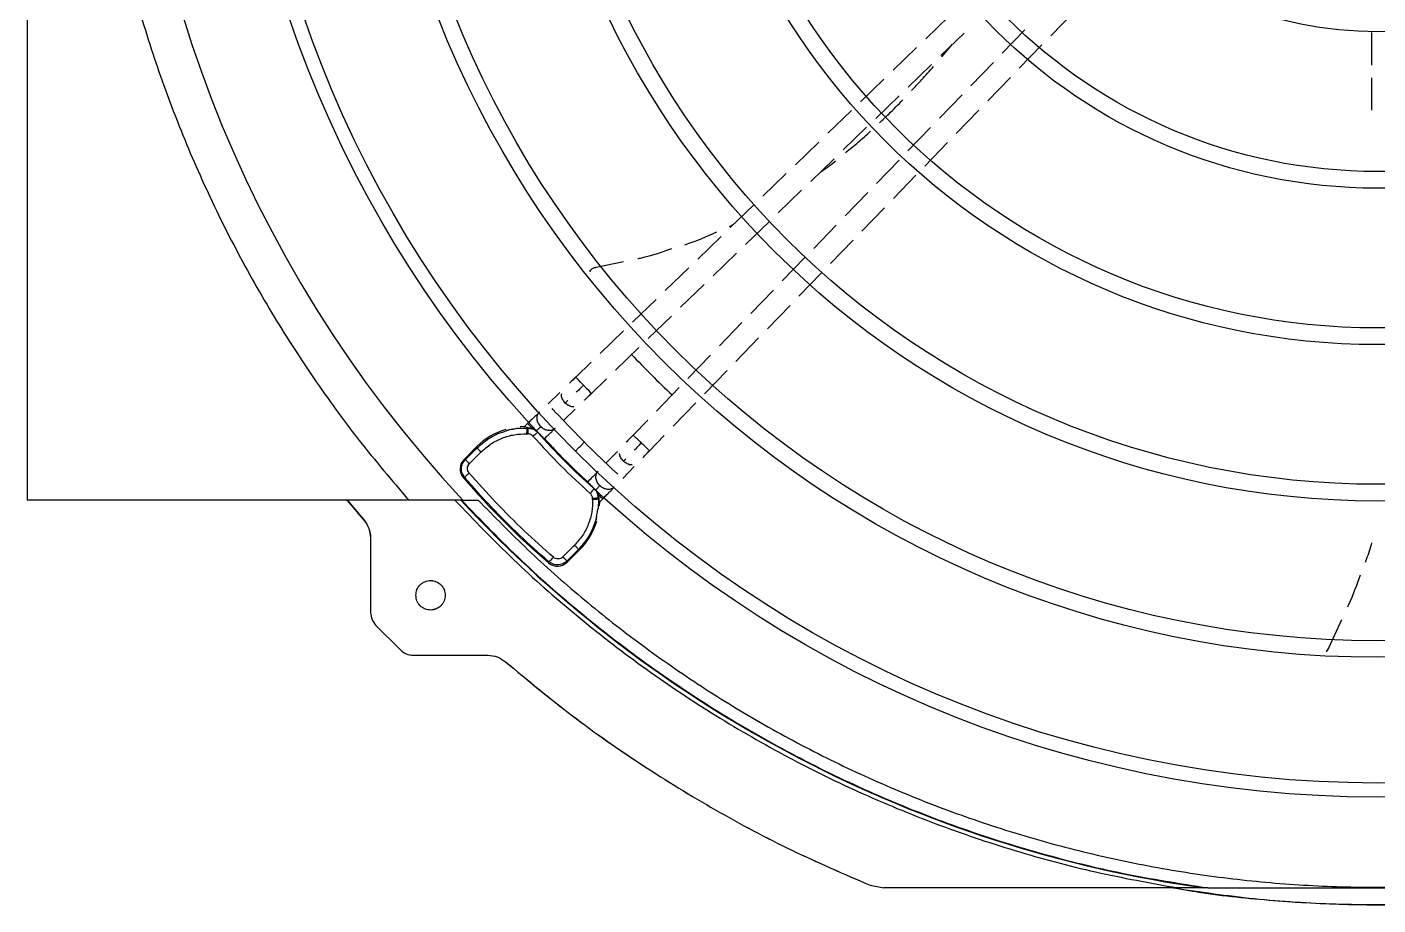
# Model space of a CAD drawing. Extents: x -24 to 296, y -58 to 147.
# Drawn here: x 135.2 to 146.96, y 26.15 to 33.79 of the extents above; entities that cross this region are included whole.
import ezdxf

# ---------------------------------------------------------------- set-up
doc = ezdxf.new("R2010")
doc.units = 0
doc.header["$MEASUREMENT"] = 0
doc.layers.get('0').update_dxf_attribs({"linetype": 'CONTINUOUS'})

msp = doc.modelspace()

# ---------------------------------------------------------------- linework, layer by layer
at = {"color": 7, "linetype": 'Continuous', "lineweight": 25}
for p, q in [((135.19898, 44.49608), (135.19898, 29.67323)), ((135.20067, 44.49608), (135.20067, 29.67323)), ((143.22497, 33.88592), (143.02095, 33.68865)), ((144.10946, 33.71467), (144.30662, 33.91858)), ((143.88516, 33.76588), (143.68783, 33.5618)), ((143.1521, 33.54165), (143.35564, 33.73845)), ((143.16224, 33.53105), (143.25443, 33.64058)), ((143.83548, 33.43131), (144.033, 33.6356)), ((146.90255, 33.74371), (146.90255, 33.46005)), ((142.94083, 33.61118), (142.73747, 33.41455)), ((142.86883, 33.26775), (143.0726, 33.46478)), ((143.61191, 33.48328), (143.41472, 33.27934)), ((142.65771, 33.33743), (142.45337, 33.13986)), ((143.56155, 33.14801), (143.75888, 33.35209)), ((146.90255, 33.34961), (146.90255, 33.06577)), ((142.58621, 32.99448), (142.79008, 33.1916)), ((143.33808, 33.20008), (143.1411, 32.99636)), ((142.3742, 33.0633), (142.17052, 32.86637)), ((143.2874, 32.86448), (143.48405, 33.06786)), ((142.30319, 32.72082), (142.507, 32.91789)), ((143.06348, 32.91608), (142.8667, 32.71257)), ((142.09096, 32.78944), (141.88654, 32.59179)), ((143.01306, 32.58075), (143.21048, 32.78493)), ((142.0199, 32.44691), (142.22333, 32.6436)), ((142.78985, 32.63309), (142.59313, 32.42963)), ((141.80761, 32.51547), (141.60407, 32.31866)), ((142.73946, 32.29778), (142.93649, 32.50155)), ((141.73689, 32.17326), (141.94089, 32.37051)), ((142.517, 32.3509), (142.31966, 32.1468)), ((141.52482, 32.24203), (141.32054, 32.04451)), ((142.46494, 32.01386), (142.66181, 32.21747)), ((141.31201, 32.05383), (141.35104, 32.074)), ((141.45344, 31.89919), (141.65719, 32.0962)), ((142.24248, 32.06698), (142.04609, 31.86387)), ((141.24093, 31.96754), (141.03756, 31.7709)), ((142.1916, 31.73117), (142.38876, 31.93508)), ((140.1522, 31.7001), (140.39185, 31.74978)), ((141.17073, 31.62584), (141.37448, 31.82284)), ((141.9697, 31.78487), (141.77256, 31.58098)), ((140.15167, 31.7001), (140.1522, 31.7001)), ((140.95822, 31.69418), (140.75431, 31.49702)), ((141.91677, 31.44693), (142.11466, 31.65159)), ((140.88703, 31.35153), (141.09153, 31.54926)), ((140.67485, 31.42019), (140.47036, 31.22247)), ((141.69573, 31.50152), (141.49875, 31.29779)), ((141.64381, 31.16462), (141.84048, 31.36803)), ((140.60476, 31.0786), (140.8081, 31.27521)), ((141.42205, 31.21847), (141.22529, 31.01497)), ((140.39192, 31.14662), (140.1871, 30.94858)), ((141.36913, 30.88054), (141.56716, 31.08535)), ((140.32182, 30.80502), (140.52505, 31.00152)), ((141.14856, 30.93562), (140.95108, 30.73138)), ((140.10867, 30.87275), (139.97506, 30.74356)), ((140.1119, 30.60204), (140.24168, 30.72753)), ((141.09596, 30.59802), (141.29251, 30.8013)), ((139.8356, 30.60902), (139.73425, 30.51143)), ((140.87492, 30.65261), (140.67701, 30.44793)), ((139.8671, 30.36608), (139.96953, 30.46471)), ((140.82234, 30.31504), (141.01922, 30.51865)), ((139.55554, 30.33909), (139.52376, 30.30837)), ((140.6013, 30.36962), (140.47497, 30.23897)), ((139.47175, 30.29695), (139.55203, 30.29984)), ((139.55044, 30.24965), (139.55988, 30.24934)), ((139.55203, 30.29984), (139.55208, 30.30568)), ((139.56132, 30.29954), (139.55203, 30.29984)), ((139.55208, 30.30568), (139.56133, 30.30499)), ((139.56133, 30.30499), (139.56132, 30.29954)), ((139.56132, 30.29954), (139.60645, 30.28896)), ((139.56133, 30.30499), (139.59569, 30.29768)), ((139.64556, 30.26418), (139.63264, 30.27652)), ((139.64554, 30.26011), (139.64556, 30.26418)), ((140.61644, 30.10209), (140.74476, 30.2348)), ((139.00381, 30.02744), (139.1154, 30.13903)), ((139.1157, 30.12719), (139.01544, 30.02701)), ((139.1154, 30.13903), (139.11569, 30.12719)), ((139.01544, 30.02701), (139.00381, 30.02744)), ((139.04998, 29.99015), (139.13168, 30.07176)), ((139.13168, 30.07176), (139.15176, 30.09185)), ((140.33747, 30.0971), (140.23824, 29.99492)), ((138.99769, 29.86711), (139.00968, 29.86658)), ((140.3836, 29.86204), (140.48269, 29.96408)), ((140.1361, 29.77363), (140.13222, 29.77344)), ((140.14845, 29.76071), (140.1361, 29.77363)), ((135.20067, 29.67323), (135.19898, 29.67323)), ((138.52027, 29.67323), (135.20067, 29.67323)), ((137.98926, 29.6661), (138.13184, 29.49715)), ((137.99004, 29.6661), (137.98926, 29.6661)), ((137.99004, 29.6661), (138.13262, 29.49715)), ((138.99096, 29.67323), (138.52027, 29.67323)), ((138.99096, 29.67323), (139.12561, 29.67323)), ((140.12186, 29.67821), (140.12157, 29.68765)), ((140.16107, 29.73433), (140.17164, 29.68921)), ((140.17194, 29.67994), (140.16906, 29.59964)), ((140.16959, 29.72378), (140.17686, 29.68947)), ((140.17686, 29.68947), (140.17164, 29.68921)), ((140.17164, 29.68921), (140.17194, 29.67994)), ((140.17753, 29.68023), (140.17194, 29.67994)), ((140.17753, 29.68023), (140.17686, 29.68947)), ((140.18012, 29.65209), (140.21076, 29.68378)), ((138.13184, 29.49715), (138.13262, 29.49715)), ((138.18899, 29.34311), (138.18899, 28.6935)), ((138.18899, 29.34311), (138.18977, 29.34311)), ((138.18977, 29.34311), (138.18977, 28.6935)), ((139.96408, 29.27953), (139.94399, 29.25944)), ((139.94399, 29.25944), (139.86238, 29.17775)), ((140.01061, 29.24381), (139.89902, 29.13222)), ((139.99929, 29.24359), (139.89912, 29.14334)), ((140.01061, 29.24381), (139.99929, 29.24359)), ((139.73869, 29.1261), (139.73869, 29.13757)), ((139.89902, 29.13222), (139.89912, 29.14334)), ((138.18977, 28.6935), (138.18899, 28.6935)), ((138.23588, 28.58216), (138.2351, 28.58216)), ((138.2351, 28.58216), (138.44845, 28.36882)), ((138.23588, 28.58216), (138.44923, 28.36882)), ((146.64103, 28.63055), (146.53062, 28.39107)), ((138.44923, 28.36882), (138.44845, 28.36882)), ((146.53062, 28.39107), (146.50779, 28.35336)), ((138.56056, 28.3227), (139.21018, 28.3227)), ((139.36421, 28.26556), (139.36343, 28.26556)), ((142.5374, 26.3208), (142.53662, 26.3208)), ((142.53662, 26.3208), (142.65611, 26.29725)), ((142.5374, 26.3208), (142.65689, 26.29725)), ((145.21361, 26.29725), (142.65689, 26.29725)), ((145.44913, 26.29725), (145.21361, 26.29725))]:
    msp.add_line(p, q, dxfattribs=at)
at = {"color": 8, "linetype": 'Continuous', "lineweight": 25}
for p, q in [((139.00968, 29.86658), (138.99181, 29.89813)), ((139.76917, 29.12013), (139.73869, 29.13757))]:
    msp.add_line(p, q, dxfattribs=at)
at = {"color": 8, "linetype": 'Continuous', "lineweight": 25, "flags": 128}
for points in [[(140.0437, 30.6728), (140.0175, 30.69988), (139.99526, 30.72283), (139.98035, 30.73817), (139.97506, 30.74356), (139.97506, 30.74356)], [(140.1119, 30.60204), (140.1119, 30.60204), (140.10677, 30.60743), (140.09201, 30.62277), (140.06986, 30.64572), (140.0437, 30.6728)]]:
    msp.add_lwpolyline(points, dxfattribs=at)
for centre, radius in [((146.9509, 37.08527), 9.99706), ((146.9509, 37.08465), 9.87436), ((146.9509, 37.08527), 8.78089), ((146.9509, 37.08465), 8.63615), ((146.9509, 37.08465), 7.41998), ((146.95709, 37.08475), 7.27453), ((146.9509, 37.08465), 6.05846), ((146.9509, 37.08465), 5.9131), ((146.9509, 37.08465), 4.69694), ((146.9509, 37.08465), 4.55158), ((146.95709, 37.08465), 3.33542)]:
    msp.add_circle(centre, radius)
at = {"color": 7, "linetype": 'Continuous', "lineweight": 25}
for centre, radius, start, end in [((146.95627, 37.08465), 10.88004, 137.062968, 222.937036), ((146.94952, 37.08335), 8.93517, 223.436613, 226.62464), ((146.95619, 37.08369), 9.76635, 223.11767, 225.000016), ((144.21387, 34.34227), 6.1186, 222.506594, 227.494873), ((146.9558, 37.08322), 9.76574, 224.999711, 226.882175), ((144.21403, 34.34244), 6.87305, 220.627733, 229.372173), ((146.95604, 37.08461), 10.8921, 222.877714, 262.047685)]:
    msp.add_arc(centre, radius, start, end, dxfattribs=at)
at = {"color": 8, "linetype": 'Continuous', "lineweight": 25}
for centre, radius, start, end in [((133.01721, 22.43123), 10.79717, 45.790223, 46.313352), ((135.69427, 25.07619), 6.45202, 45.572072, 46.081779)]:
    msp.add_arc(centre, radius, start, end, dxfattribs=at)
at = {"color": 7, "linetype": 'Continuous', "lineweight": 25}
for centre, major_axis, ratio, start_param, end_param in [((139.53271, 29.72066), (0.01095, 0.5912), 0.99873353, 0.30576453, 0.80328617), ((139.53271, 29.72066), (0.01095, 0.5912), 0.99873353, 0.02743731, 0.08783241), ((139.08747, 29.94396), (0.11816, -0.00449), 0.99887068, 2.39471439, 3.88810276), ((139.59225, 29.66112), (0.5912, 0.01098), 0.99873841, 6.20038528, 6.255253), ((139.59225, 29.66112), (0.5912, 0.01098), 0.99873841, 5.4798419, 5.9722231), ((139.81555, 29.21588), (-0.00447, 0.11816), 0.99886587, 2.39523002, 3.88862108)]:
    msp.add_ellipse(centre, major_axis=major_axis, ratio=ratio, start_param=start_param, end_param=end_param, dxfattribs=at)
for points, knots in [([(139.12561, 29.67323), (139.26814, 29.5275), (139.55529, 29.23391), (140.02014, 28.82273), (140.51272, 28.4322), (141.03399, 28.06741), (141.58201, 27.73023), (142.15474, 27.42362), (142.74954, 27.1501), (143.36303, 26.91205), (143.9922, 26.71121), (144.63372, 26.549), (145.28398, 26.42645), (145.93927, 26.34414), (146.59598, 26.30218), (147.25067, 26.30026), (147.89923, 26.33765), (148.53823, 26.41313), (149.16451, 26.52507), (149.77584, 26.67179), (150.36975, 26.85127), (150.94704, 27.06239), (151.51144, 27.30589), (152.06615, 27.58379), (152.611, 27.89745), (153.14281, 28.24666), (153.65879, 28.63109), (154.15553, 29.04975), (154.62969, 29.50117), (155.0778, 29.98307), (155.49715, 30.4933), (155.88518, 31.0293), (156.2396, 31.58809), (156.55849, 32.16644), (156.84043, 32.76104), (157.08441, 33.36857), (157.2896, 33.98495), (157.45587, 34.60654), (157.58356, 35.2298), (157.67341, 35.85204), (157.72638, 36.47021), (157.74381, 37.08465), (157.72638, 37.69909), (157.67341, 38.31725), (157.58356, 38.93949), (157.45588, 39.56275), (157.2896, 40.18435), (157.08441, 40.80073), (156.84043, 41.40825), (156.5585, 42.00285), (156.2396, 42.58121), (155.88518, 43.14), (155.49715, 43.67599), (155.07781, 44.18622), (154.6297, 44.66812), (154.15554, 45.11955), (153.6588, 45.53821), (153.14282, 45.92265), (152.61101, 46.27184), (152.06617, 46.58551), (151.51145, 46.86342), (150.94705, 47.10692), (150.36976, 47.31803), (149.77585, 47.49751), (149.16453, 47.64423), (148.53824, 47.75618), (147.89923, 47.83165), (147.25068, 47.86905), (146.596, 47.86713), (145.93929, 47.82517), (145.28399, 47.74286), (144.63373, 47.62031), (143.99221, 47.4581), (143.36305, 47.25726), (142.74956, 47.01922), (142.15475, 46.74569), (141.58202, 46.43908), (141.034, 46.1019), (140.51273, 45.73712), (140.02015, 45.34658), (139.55529, 44.93541), (139.26814, 44.64181), (139.12561, 44.49608)], [0, 0, 0, 0, 0.01189592, 0.02396584, 0.03619649, 0.04857359, 0.06108194, 0.07373471, 0.0864717, 0.09927432, 0.11212355, 0.12500004, 0.13787625, 0.15072533, 0.16352795, 0.17626509, 0.18891813, 0.20142621, 0.21380317, 0.22603385, 0.23810393, 0.25000004, 0.2618959, 0.27396585, 0.28619652, 0.29857361, 0.31108196, 0.32373474, 0.33647171, 0.34927432, 0.36212355, 0.37500004, 0.38787624, 0.40072531, 0.41352793, 0.42626506, 0.4389181, 0.45142619, 0.46380314, 0.47603381, 0.48810388, 0.50000001, 0.51189586, 0.52396581, 0.53619649, 0.54857357, 0.56108191, 0.57373469, 0.58647168, 0.59927428, 0.6121235, 0.62499999, 0.63787621, 0.65072529, 0.66352791, 0.67626502, 0.68891805, 0.70142614, 0.71380312, 0.72603376, 0.73810387, 0.74999998, 0.76189582, 0.77396578, 0.78619645, 0.79857355, 0.81108188, 0.82373468, 0.83647168, 0.84927427, 0.86212351, 0.87499998, 0.88787621, 0.90072531, 0.91352792, 0.92626504, 0.93891808, 0.95142617, 0.96380314, 0.97603381, 0.98810396, 1, 1, 1, 1]), ([(138.52027, 44.49608), (138.37476, 44.32461), (138.08373, 43.98167), (137.68736, 43.4352), (137.32224, 42.86773), (136.99247, 42.27888), (136.69849, 41.67141), (136.44156, 41.04735), (136.22257, 40.40899), (136.0423, 39.75864), (135.90142, 39.09863), (135.80042, 38.43136), (135.73967, 37.75922), (135.7194, 37.08465), (135.73967, 36.41008), (135.80042, 35.73795), (135.90142, 35.07067), (136.0423, 34.41067), (136.22257, 33.76031), (136.44156, 33.12196), (136.69849, 32.4979), (136.99247, 31.89043), (137.32224, 31.30158), (137.68736, 30.73411), (138.08373, 30.18764), (138.37476, 29.8447), (138.52027, 29.67323)], [0, 0, 0, 0, 0.04166667, 0.08333333, 0.125, 0.16666666, 0.20833334, 0.25000002, 0.29166668, 0.33333335, 0.375, 0.41666669, 0.45833337, 0.49999998, 0.54166666, 0.58333334, 0.62500004, 0.66666665, 0.70833332, 0.75000002, 0.7916667, 0.83333334, 0.87500001, 0.91666668, 0.95833336, 1, 1, 1, 1]), ([(142.89853, 33.23694), (142.92777, 33.26775), (142.99278, 33.33624), (143.05488, 33.40738), (143.08904, 33.44651)], [0, 0, 0, 0, 0.44988429, 1, 1, 1, 1]), ([(142.61999, 32.95796), (142.64668, 32.98295), (142.71573, 33.04762), (142.78181, 33.11534), (142.82235, 33.15688)], [0, 0, 0, 0, 0.38645719, 1, 1, 1, 1]), ([(142.32435, 32.69839), (142.36121, 32.7282), (142.4347, 32.78764), (142.50461, 32.85127), (142.53946, 32.88299)], [0, 0, 0, 0, 0.50149322, 1, 1, 1, 1]), ([(142.09552, 32.52003), (142.14101, 32.55245), (142.18948, 32.58699), (142.23532, 32.62493), (142.23815, 32.62727)], [0, 0, 0, 0, 0.93838513, 1, 1, 1, 1]), ([(140.92575, 31.89685), (140.92979, 31.89806), (141.0253, 31.92683), (141.1165, 31.96869), (141.20385, 32.00879)], [0, 0, 0, 0, 0.04234426, 1, 1, 1, 1]), ([(140.51414, 31.77513), (140.52498, 31.77732), (140.62559, 31.79767), (140.72316, 31.83156), (140.81022, 31.86181)], [0, 0, 0, 0, 0.10772802, 1, 1, 1, 1]), ([(140.09901, 31.66323), (140.10131, 31.66796), (140.10718, 31.68007), (140.12623, 31.69396), (140.14287, 31.69798), (140.15167, 31.7001)], [0, 0, 0, 0, 0.23203407, 0.59403736, 1, 1, 1, 1]), ([(140.09932, 31.66285), (140.10168, 31.66773), (140.10762, 31.67998), (140.12678, 31.69397), (140.14341, 31.69798), (140.1522, 31.7001)], [0, 0, 0, 0, 0.23772016, 0.59707421, 1, 1, 1, 1]), ([(139.97506, 30.74356), (139.96503, 30.73386), (139.94575, 30.71522), (139.92804, 30.69812), (139.91954, 30.68992)], [0, 0, 0, 0, 0.52082038, 1, 1, 1, 1]), ([(140.0437, 30.6728), (140.03156, 30.66106), (140.00988, 30.64011), (139.9891, 30.62004), (139.97996, 30.6112)], [0, 0, 0, 0, 0.56005027, 1, 1, 1, 1]), ([(140.05039, 30.54262), (140.05159, 30.54378), (140.06105, 30.55291), (140.08209, 30.57323), (140.10196, 30.59244), (140.1119, 30.60204)], [0, 0, 0, 0, 0.06782543, 0.53375694, 1, 1, 1, 1]), ([(139.79878, 30.43658), (139.79292, 30.44327), (139.78269, 30.45495), (139.77431, 30.46498), (139.77073, 30.46926)], [0, 0, 0, 0, 0.57248786, 1, 1, 1, 1]), ([(139.65877, 30.43875), (139.65229, 30.43251), (139.63935, 30.42004), (139.61383, 30.39541), (139.58552, 30.36808), (139.56551, 30.34873), (139.55549, 30.33905)], [0, 0, 0, 0, 0.25012582, 0.50004049, 0.74993816, 1, 1, 1, 1]), ([(139.82723, 30.4084), (139.82348, 30.41207), (139.81478, 30.42056), (139.80458, 30.43078), (139.79878, 30.43658)], [0, 0, 0, 0, 0.43217551, 1, 1, 1, 1]), ([(139.11569, 30.12719), (139.1577, 30.16358), (139.23978, 30.2347), (139.34325, 30.26747), (139.39377, 30.28347)], [0, 0, 0, 0, 0.51171491, 1, 1, 1, 1]), ([(139.15176, 30.09185), (139.17927, 30.11633), (139.23429, 30.16529), (139.33353, 30.21514), (139.44, 30.24671), (139.51363, 30.24867), (139.55044, 30.24965)], [0, 0, 0, 0, 0.25000105, 0.50000121, 0.74999986, 1, 1, 1, 1]), ([(139.36862, 30.27899), (139.36942, 30.27893), (139.37103, 30.27881), (139.3802, 30.28062), (139.38922, 30.28252), (139.39377, 30.28347)], [0, 0, 0, 0, 0.33193425, 0.66326494, 1, 1, 1, 1]), ([(139.47175, 30.29695), (139.46549, 30.29587), (139.45286, 30.29368), (139.43805, 30.29073), (139.42976, 30.28935), (139.42622, 30.28876), (139.41961, 30.2877), (139.40772, 30.28596), (139.39919, 30.28443), (139.39377, 30.28347)], [0, 0, 0, 0, 0.25660518, 0.51806655, 0.5332425, 0.55988111, 0.64746674, 0.77621648, 1, 1, 1, 1]), ([(139.47175, 30.29695), (139.47689, 30.29764), (139.48638, 30.29892), (139.49576, 30.30032), (139.49661, 30.30094), (139.49705, 30.30126)], [0, 0, 0, 0, 0.36680927, 0.676056, 1, 1, 1, 1]), ([(139.55208, 30.30568), (139.54401, 30.30629), (139.53252, 30.30715), (139.52573, 30.3081), (139.52384, 30.30865), (139.52461, 30.30897), (139.52477, 30.30904)], [0, 0, 0, 0, 0.51293538, 0.72977065, 0.94135023, 1, 1, 1, 1]), ([(139.55044, 30.24965), (139.55066, 30.25623), (139.55109, 30.26939), (139.5516, 30.28541), (139.55195, 30.2968), (139.552, 30.29883), (139.55203, 30.29984)], [0, 0, 0, 0, 0.25000075, 0.49999682, 0.75000266, 1, 1, 1, 1]), ([(139.55988, 30.24934), (139.56008, 30.25592), (139.56049, 30.26908), (139.56096, 30.2851), (139.56128, 30.2965), (139.56131, 30.29853), (139.56132, 30.29954)], [0, 0, 0, 0, 0.24999942, 0.499994, 0.74999548, 1, 1, 1, 1]), ([(139.60266, 30.22927), (139.59981, 30.23212), (139.59409, 30.23786), (139.58345, 30.24395), (139.57197, 30.24824), (139.56389, 30.24898), (139.55988, 30.24934)], [0, 0, 0, 0, 0.24877774, 0.50057364, 0.7521473, 1, 1, 1, 1]), ([(139.63264, 30.27652), (139.62712, 30.28069), (139.61534, 30.28958), (139.6025, 30.29487), (139.59569, 30.29768)], [0, 0, 0, 0, 0.46911619, 1, 1, 1, 1]), ([(139.64554, 30.26011), (139.64443, 30.25999), (139.64214, 30.25974), (139.63201, 30.25306), (139.61827, 30.24257), (139.60775, 30.23361), (139.60266, 30.22927)], [0, 0, 0, 0, 0.24184858, 0.49997479, 0.75811382, 1, 1, 1, 1]), ([(139.60266, 30.22927), (139.68206, 30.14237), (139.84086, 29.96857), (140.01462, 29.80981), (140.1015, 29.73043)], [0, 0, 0, 0, 0.50000087, 1, 1, 1, 1]), ([(139.66997, 30.31255), (139.66419, 30.30697), (139.65382, 30.29699), (139.63913, 30.28279), (139.63264, 30.27652)], [0, 0, 0, 0, 0.55831737, 1, 1, 1, 1]), ([(140.13222, 29.77344), (140.0475, 29.85092), (139.87806, 30.00589), (139.72305, 30.17537), (139.64554, 30.26011)], [0, 0, 0, 0, 0.49999938, 1, 1, 1, 1]), ([(139.64556, 30.26418), (139.65092, 30.25828), (139.6617, 30.24645), (139.67602, 30.23128), (139.68812, 30.21886), (139.69643, 30.2108), (139.70108, 30.20673), (139.70128, 30.20712), (139.70137, 30.20727)], [0, 0, 0, 0, 0.18087626, 0.36307985, 0.54051449, 0.72811583, 0.89029815, 1, 1, 1, 1]), ([(139.70023, 30.20517), (139.70951, 30.21414), (139.72806, 30.23207), (139.75399, 30.25711), (139.77734, 30.27964), (139.78931, 30.29117), (139.79529, 30.29694)], [0, 0, 0, 0, 0.25013792, 0.50015327, 0.74999353, 1, 1, 1, 1]), ([(140.47497, 30.23897), (140.46537, 30.22905), (140.44619, 30.20921), (140.42545, 30.18778), (140.41592, 30.17795), (140.41433, 30.17631)], [0, 0, 0, 0, 0.45479462, 0.90914447, 1, 1, 1, 1]), ([(139.1157, 30.12718), (139.11641, 30.12656), (139.11782, 30.12532), (139.12602, 30.11734), (139.13757, 30.10597), (139.14703, 30.09656), (139.15176, 30.09185)], [0, 0, 0, 0, 0.24999527, 0.49999701, 0.75000345, 1, 1, 1, 1]), ([(139.9724, 30.09989), (139.97272, 30.1002), (139.97346, 30.10091), (139.97936, 30.10677), (139.98841, 30.11579), (139.99944, 30.12681), (140.01228, 30.13964), (140.02497, 30.15235), (140.03566, 30.16305), (140.04411, 30.17153), (140.04945, 30.1769), (140.05007, 30.17755), (140.05035, 30.17784)], [0, 0, 0, 0, 0.09142796, 0.20730221, 0.29898218, 0.40002168, 0.50631239, 0.6122537, 0.71235431, 0.80274967, 0.91261822, 1, 1, 1, 1]), ([(140.54594, 30.17055), (140.53421, 30.15841), (140.51325, 30.13674), (140.49316, 30.11598), (140.48432, 30.10685)], [0, 0, 0, 0, 0.5600547, 1, 1, 1, 1]), ([(138.99181, 29.89813), (138.99006, 29.90099), (138.98106, 29.91575), (138.97935, 29.94917), (138.98748, 29.99237), (139.00614, 30.01549), (139.01544, 30.02701)], [0, 0, 0, 0, 0.07173689, 0.37086205, 0.68626492, 1, 1, 1, 1]), ([(139.01544, 30.02701), (139.01597, 30.02621), (139.01702, 30.02461), (139.02475, 30.01616), (139.03594, 30.00442), (139.0453, 29.99491), (139.04998, 29.99015)], [0, 0, 0, 0, 0.24999821, 0.49999027, 0.74999325, 1, 1, 1, 1]), ([(139.04725, 29.90875), (139.04298, 29.91492), (139.03448, 29.92723), (139.0311, 29.95005), (139.03597, 29.97124), (139.04411, 29.9841), (139.04931, 29.98945), (139.04998, 29.99015)], [0, 0, 0, 0, 0.25091724, 0.5005218, 0.74979909, 0.96750876, 1, 1, 1, 1]), ([(140.55941, 30.04315), (140.55978, 30.04354), (140.56817, 30.0522), (140.5877, 30.07237), (140.60689, 30.09221), (140.61648, 30.10214)], [0, 0, 0, 0, 0.02260027, 0.51113865, 1, 1, 1, 1]), ([(139.00968, 29.86658), (139.00985, 29.8679), (139.0102, 29.87065), (139.01843, 29.88094), (139.03129, 29.89433), (139.04205, 29.90406), (139.04725, 29.90875)], [0, 0, 0, 0, 0.2412465, 0.5000541, 0.75883227, 1, 1, 1, 1]), ([(139.78099, 29.175), (139.69536, 29.25137), (139.52349, 29.40464), (139.27734, 29.65081), (139.12382, 29.8229), (139.04725, 29.90875)], [0, 0, 0, 0, 0.33231681, 0.66694549, 1, 1, 1, 1]), ([(140.16911, 29.92373), (140.1633, 29.91774), (140.15167, 29.90576), (140.12901, 29.88238), (140.10387, 29.85641), (140.08589, 29.83782), (140.0769, 29.82853)], [0, 0, 0, 0, 0.25011658, 0.4999956, 0.74997875, 1, 1, 1, 1]), ([(140.30911, 29.92624), (140.3033, 29.93205), (140.29308, 29.94226), (140.28458, 29.95097), (140.28091, 29.95472)], [0, 0, 0, 0, 0.56905431, 1, 1, 1, 1]), ([(140.34177, 29.89822), (140.33747, 29.90181), (140.32746, 29.91017), (140.31578, 29.92041), (140.30911, 29.92624)], [0, 0, 0, 0, 0.42974965, 1, 1, 1, 1]), ([(139.73869, 29.13757), (139.65344, 29.21368), (139.48279, 29.36606), (139.23825, 29.6106), (139.08583, 29.7813), (139.00968, 29.86658)], [0, 0, 0, 0, 0.33313478, 0.66686602, 1, 1, 1, 1]), ([(140.07899, 29.82967), (140.07884, 29.82957), (140.07847, 29.82934), (140.08251, 29.82474), (140.0905, 29.81648), (140.10288, 29.8044), (140.11837, 29.78978), (140.13021, 29.779), (140.1361, 29.77363)], [0, 0, 0, 0, 0.11177582, 0.27357511, 0.45080048, 0.63777936, 0.8195625, 1, 1, 1, 1]), ([(140.1015, 29.73043), (140.10584, 29.73552), (140.11479, 29.74604), (140.12526, 29.75981), (140.13189, 29.76998), (140.13211, 29.77231), (140.13222, 29.77344)], [0, 0, 0, 0, 0.24188032, 0.50002498, 0.75815476, 1, 1, 1, 1]), ([(140.18455, 29.79797), (140.17895, 29.7922), (140.16893, 29.78187), (140.15473, 29.76719), (140.14845, 29.76071)], [0, 0, 0, 0, 0.55832877, 1, 1, 1, 1]), ([(140.16959, 29.72378), (140.16679, 29.73059), (140.16151, 29.74341), (140.15262, 29.75519), (140.14845, 29.76071)], [0, 0, 0, 0, 0.53088575, 1, 1, 1, 1]), ([(140.21076, 29.68378), (140.22042, 29.69377), (140.23974, 29.71374), (140.26703, 29.74193), (140.29162, 29.76732), (140.30409, 29.78016), (140.31032, 29.78658)], [0, 0, 0, 0, 0.25017771, 0.50011676, 0.74999395, 1, 1, 1, 1]), ([(137.98926, 29.6661), (137.98827, 29.66715), (137.98629, 29.66926), (137.98253, 29.67149), (137.97843, 29.67296), (137.97554, 29.67314), (137.9741, 29.67323)], [0, 0, 0, 0, 0.24998025, 0.49998427, 0.74999678, 1, 1, 1, 1]), ([(137.97488, 29.67323), (137.97632, 29.67314), (137.97921, 29.67296), (137.98331, 29.67149), (137.98707, 29.66926), (137.98905, 29.66715), (137.99004, 29.6661)], [0, 0, 0, 0, 0.25000322, 0.50001573, 0.75001975, 1, 1, 1, 1]), ([(138.92303, 29.67323), (139.09089, 29.49826), (139.42661, 29.14832), (139.97304, 28.66735), (140.54783, 28.2213), (141.15166, 27.81514), (141.78099, 27.44984), (142.43328, 27.12733), (143.10553, 26.84865), (143.79496, 26.61623), (144.49782, 26.42674), (144.97502, 26.34041), (145.21361, 26.29725)], [0, 0, 0, 0, 0.10000002, 0.20000004, 0.29999995, 0.40000005, 0.50000004, 0.60000016, 0.69999999, 0.80000004, 0.90000013, 1, 1, 1, 1]), ([(138.97958, 29.67323), (139.15264, 29.49422), (139.49876, 29.1362), (140.06306, 28.64588), (140.65708, 28.19274), (141.28145, 27.7821), (141.93231, 27.415), (142.60685, 27.0935), (143.3018, 26.8187), (144.01407, 26.59316), (144.73967, 26.41332), (145.2316, 26.33594), (145.47756, 26.29725)], [0, 0, 0, 0, 0.09999997, 0.19999998, 0.29999997, 0.39999998, 0.49999991, 0.59999995, 0.69999992, 0.80000001, 0.90000005, 1, 1, 1, 1]), ([(140.12186, 29.67821), (140.12089, 29.6414), (140.11893, 29.56777), (140.08736, 29.4613), (140.03752, 29.36207), (139.98856, 29.30704), (139.96408, 29.27953)], [0, 0, 0, 0, 0.2499975, 0.49999556, 0.74999662, 1, 1, 1, 1]), ([(140.12157, 29.68765), (140.1212, 29.69166), (140.12047, 29.69974), (140.11618, 29.71123), (140.11009, 29.72186), (140.10435, 29.72758), (140.1015, 29.73043)], [0, 0, 0, 0, 0.24779498, 0.49943096, 0.75118998, 1, 1, 1, 1]), ([(140.17164, 29.68921), (140.17064, 29.68918), (140.16865, 29.68912), (140.15729, 29.68877), (140.14129, 29.68827), (140.12814, 29.68786), (140.12157, 29.68765)], [0, 0, 0, 0, 0.24999594, 0.49999599, 0.75000089, 1, 1, 1, 1]), ([(140.17194, 29.67994), (140.17094, 29.67989), (140.16895, 29.67981), (140.15759, 29.67941), (140.14159, 29.67887), (140.12844, 29.67843), (140.12186, 29.67821)], [0, 0, 0, 0, 0.2500081, 0.5000047, 0.75000598, 1, 1, 1, 1]), ([(140.18074, 29.65303), (140.18067, 29.65287), (140.18037, 29.65212), (140.17985, 29.65398), (140.17895, 29.66072), (140.17812, 29.67218), (140.17753, 29.68023)], [0, 0, 0, 0, 0.05435949, 0.26672812, 0.48469879, 1, 1, 1, 1]), ([(140.15558, 29.52166), (140.13957, 29.47114), (140.1068, 29.36767), (140.03568, 29.28559), (139.99929, 29.24359)], [0, 0, 0, 0, 0.48829389, 1, 1, 1, 1]), ([(140.15558, 29.52166), (140.15451, 29.51667), (140.15238, 29.50667), (140.15077, 29.49837), (140.15093, 29.49712), (140.151, 29.49661)], [0, 0, 0, 0, 0.37191077, 0.74510217, 1, 1, 1, 1]), ([(140.15557, 29.52167), (140.15654, 29.52709), (140.15855, 29.53837), (140.16049, 29.55174), (140.16287, 29.56592), (140.16581, 29.58073), (140.16798, 29.59338), (140.16905, 29.59964)], [0, 0, 0, 0, 0.22403018, 0.46648185, 0.48173847, 0.74326104, 1, 1, 1, 1]), ([(140.17326, 29.62504), (140.173, 29.62472), (140.17247, 29.62409), (140.17129, 29.61645), (140.17013, 29.60763), (140.1693, 29.60142), (140.16906, 29.59964)], [0, 0, 0, 0, 0.28746422, 0.57416178, 0.8782828, 1, 1, 1, 1]), ([(138.13184, 29.49715), (138.14828, 29.47404), (138.18115, 29.42783), (138.18637, 29.37135), (138.18899, 29.34311)], [0, 0, 0, 0, 0.50000198, 1, 1, 1, 1]), ([(138.13262, 29.49715), (138.14906, 29.47404), (138.18193, 29.42783), (138.18716, 29.37135), (138.18977, 29.34311)], [0, 0, 0, 0, 0.50000198, 1, 1, 1, 1]), ([(139.99929, 29.24359), (139.99868, 29.24428), (139.99747, 29.24567), (139.98953, 29.25383), (139.97819, 29.26535), (139.96878, 29.27481), (139.96408, 29.27953)], [0, 0, 0, 0, 0.25000233, 0.50000933, 0.7500026, 1, 1, 1, 1]), ([(146.90255, 29.30216), (146.88786, 29.25237), (146.87073, 29.1943), (146.84857, 29.13829), (146.84542, 29.13031)], [0, 0, 0, 0, 0.85756126, 1, 1, 1, 1]), ([(139.73869, 29.13757), (139.74003, 29.13772), (139.74281, 29.13803), (139.75314, 29.14622), (139.76656, 29.15904), (139.77629, 29.16981), (139.78099, 29.175)], [0, 0, 0, 0, 0.24106608, 0.49981504, 0.75864179, 1, 1, 1, 1]), ([(139.86238, 29.17775), (139.86169, 29.17708), (139.859, 29.17448), (139.85307, 29.16987), (139.84079, 29.16311), (139.82226, 29.15888), (139.79947, 29.16224), (139.78716, 29.17074), (139.78099, 29.175)], [0, 0, 0, 0, 0.032196, 0.12542168, 0.25076399, 0.49987053, 0.74927251, 1, 1, 1, 1]), ([(139.89912, 29.14334), (139.89833, 29.14385), (139.89676, 29.14488), (139.88835, 29.15257), (139.87664, 29.16372), (139.86713, 29.17308), (139.86238, 29.17775)], [0, 0, 0, 0, 0.24999728, 0.49999809, 0.74999755, 1, 1, 1, 1]), ([(139.89912, 29.14334), (139.88759, 29.13404), (139.86448, 29.11539), (139.82094, 29.10714), (139.78712, 29.10909), (139.77207, 29.11835), (139.76917, 29.12013)], [0, 0, 0, 0, 0.31116652, 0.62398385, 0.92760979, 1, 1, 1, 1]), ([(138.5833, 28.84436), (138.58522, 28.86112), (138.58907, 28.89466), (138.6187, 28.93731), (138.66105, 28.96581), (138.71142, 28.97581), (138.76179, 28.96581), (138.80414, 28.93731), (138.83377, 28.89466), (138.83762, 28.86112), (138.83954, 28.84436)], [0, 0, 0, 0, 0.12499905, 0.24999862, 0.37500023, 0.49999928, 0.62499977, 0.75000138, 0.87500095, 1, 1, 1, 1]), ([(138.71064, 28.97248), (138.72743, 28.97055), (138.76101, 28.9667), (138.80336, 28.93707), (138.83299, 28.89472), (138.83684, 28.86114), (138.83876, 28.84436)], [0, 0, 0, 0, 0.25000062, 0.50000347, 0.75000226, 1, 1, 1, 1]), ([(146.80263, 29.02076), (146.77107, 28.93296), (146.73686, 28.83779), (146.69457, 28.74662), (146.69129, 28.73955)], [0, 0, 0, 0, 0.92249093, 1, 1, 1, 1]), ([(138.83954, 28.84436), (138.83762, 28.82759), (138.83377, 28.79405), (138.80414, 28.7514), (138.76179, 28.7229), (138.71142, 28.71289), (138.66105, 28.7229), (138.6187, 28.7514), (138.58907, 28.79405), (138.58522, 28.82759), (138.5833, 28.84436)], [0, 0, 0, 0, 0.1250039, 0.25000256, 0.37499999, 0.50000072, 0.62500001, 0.74999744, 0.8749961, 1, 1, 1, 1]), ([(138.83876, 28.84436), (138.83684, 28.82757), (138.83299, 28.79399), (138.80336, 28.75164), (138.761, 28.72201), (138.72743, 28.71816), (138.71064, 28.71623)], [0, 0, 0, 0, 0.25000743, 0.5000044, 0.74999891, 1, 1, 1, 1]), ([(138.18977, 28.6935), (138.19199, 28.67268), (138.19643, 28.63104), (138.22273, 28.59845), (138.23588, 28.58216)], [0, 0, 0, 0, 0.50000942, 1, 1, 1, 1]), ([(138.44845, 28.36882), (138.46474, 28.35567), (138.49732, 28.32936), (138.53896, 28.32492), (138.55978, 28.3227)], [0, 0, 0, 0, 0.49999518, 1, 1, 1, 1]), ([(138.44923, 28.36882), (138.46552, 28.35567), (138.4981, 28.32936), (138.53974, 28.32492), (138.56056, 28.3227)], [0, 0, 0, 0, 0.49999518, 1, 1, 1, 1]), ([(139.2094, 28.3227), (139.23763, 28.32009), (139.29411, 28.31487), (139.34033, 28.28199), (139.36343, 28.26556)], [0, 0, 0, 0, 0.49999604, 1, 1, 1, 1]), ([(139.21018, 28.3227), (139.23842, 28.32009), (139.29489, 28.31487), (139.34111, 28.28199), (139.36421, 28.26556)], [0, 0, 0, 0, 0.49999604, 1, 1, 1, 1]), ([(139.36343, 28.26556), (139.55535, 28.10656), (139.93918, 27.78856), (140.55217, 27.35947), (141.18968, 26.96876), (141.85025, 26.61732), (142.30783, 26.41964), (142.53662, 26.3208)], [0, 0, 0, 0, 0.20000015, 0.40000022, 0.60000002, 0.8000001, 1, 1, 1, 1]), ([(139.36421, 28.26556), (139.55613, 28.10656), (139.93996, 27.78856), (140.55295, 27.35947), (141.19046, 26.96876), (141.85104, 26.61732), (142.30861, 26.41964), (142.5374, 26.3208)], [0, 0, 0, 0, 0.20000015, 0.40000022, 0.60000002, 0.8000001, 1, 1, 1, 1]), ([(145.17435, 26.29725), (145.40985, 26.26303), (145.88084, 26.19458), (146.59395, 26.1504), (147.30789, 26.1504), (148.021, 26.19458), (148.49199, 26.26303), (148.72749, 26.29725)], [0, 0, 0, 0, 0.20000003, 0.4, 0.6, 0.79999997, 1, 1, 1, 1]), ([(145.23445, 26.28965), (145.27592, 26.28209), (145.53132, 26.23555), (146.00663, 26.18744), (146.65774, 26.14806), (147.31065, 26.14992), (147.96143, 26.19379), (148.41626, 26.24136), (148.65131, 26.28523), (148.67263, 26.28921)], [0, 0, 0, 0, 0.03662794, 0.22553482, 0.41444161, 0.60334842, 0.79225505, 0.98116195, 1, 1, 1, 1]), ([(145.47756, 26.29725), (145.47065, 26.29725), (145.46138, 26.29725), (145.45247, 26.29725), (145.44978, 26.29725), (145.44934, 26.29725), (145.44913, 26.29725)], [0, 0, 0, 0, 0.63349373, 0.84959588, 0.93051889, 1, 1, 1, 1]), ([(145.47756, 26.29725), (145.51932, 26.29725), (145.61524, 26.29725), (145.78168, 26.29725), (145.93973, 26.29725), (146.08028, 26.29725), (146.19392, 26.29725), (146.3188, 26.29725), (146.45862, 26.29725), (146.61205, 26.29725), (146.78768, 26.29725), (146.96662, 26.29725), (147.13475, 26.29725), (147.28111, 26.29725), (147.4107, 26.29725), (147.53388, 26.29725), (147.64543, 26.29725), (147.75014, 26.29725), (147.84628, 26.29725), (147.97691, 26.29725), (148.13139, 26.29725), (148.29795, 26.29725), (148.39383, 26.29725), (148.43459, 26.29725)], [0, 0, 0, 0, 0.04319606, 0.09922624, 0.16874904, 0.20342818, 0.24150389, 0.28375478, 0.32978961, 0.38297483, 0.43900081, 0.507486, 0.56402989, 0.60911889, 0.65557383, 0.69514671, 0.73376385, 0.76844518, 0.80111685, 0.83108344, 0.900692, 0.95778928, 1, 1, 1, 1])]:
    msp.add_open_spline(points, degree=3, knots=knots, dxfattribs=at)
at = {"color": 8, "linetype": 'Continuous', "lineweight": 25}
for points, knots in [([(139.8833, 30.51795), (139.87535, 30.528), (139.85944, 30.54808), (139.84982, 30.57844), (139.85248, 30.59438), (139.85331, 30.59938)], [0, 0, 0, 0, 0.40702282, 0.81404966, 1, 1, 1, 1]), ([(139.90733, 30.54111), (139.90541, 30.53926), (139.89617, 30.53035), (139.88899, 30.52343), (139.8833, 30.51795)], [0, 0, 0, 0, 0.20818895, 1, 1, 1, 1]), ([(139.95938, 30.48497), (139.95575, 30.48453), (139.94111, 30.48273), (139.91258, 30.49321), (139.89306, 30.5097), (139.8833, 30.51795)], [0, 0, 0, 0, 0.14151294, 0.57075206, 1, 1, 1, 1]), ([(139.55575, 30.33878), (139.55567, 30.33886), (139.55519, 30.33938), (139.55753, 30.337), (139.56284, 30.33155), (139.57142, 30.32272), (139.58236, 30.31144), (139.59124, 30.30227), (139.59569, 30.29768)], [0, 0, 0, 0, 0.03775371, 0.2302051, 0.42265452, 0.61510675, 0.80754619, 1, 1, 1, 1]), ([(139.66997, 30.31255), (139.66189, 30.32262), (139.64573, 30.34277), (139.63591, 30.37941), (139.64045, 30.41228), (139.64965, 30.43337), (139.65873, 30.43867), (139.65879, 30.4387)], [0, 0, 0, 0, 0.24959648, 0.49918898, 0.74878257, 0.99837298, 1, 1, 1, 1]), ([(139.60645, 30.28896), (139.61363, 30.28522), (139.62817, 30.27764), (139.63971, 30.266), (139.64554, 30.26011)], [0, 0, 0, 0, 0.49408423, 1, 1, 1, 1]), ([(139.79527, 30.29698), (139.78682, 30.29084), (139.76986, 30.27853), (139.73525, 30.27663), (139.69944, 30.28723), (139.6798, 30.30411), (139.66997, 30.31255)], [0, 0, 0, 0, 0.2487761, 0.49918695, 0.74959428, 1, 1, 1, 1]), ([(140.61646, 30.10216), (140.61543, 30.10318), (140.61336, 30.10524), (140.59709, 30.12104), (140.57375, 30.14366), (140.55521, 30.16159), (140.54594, 30.17055)], [0, 0, 0, 0, 0.24922765, 0.4994868, 0.74974025, 1, 1, 1, 1]), ([(140.39085, 30.0104), (140.38269, 30.02015), (140.36637, 30.03964), (140.35601, 30.0654), (140.3571, 30.07746), (140.35719, 30.07841)], [0, 0, 0, 0, 0.47931896, 0.95862226, 1, 1, 1, 1]), ([(140.41008, 30.03023), (140.40958, 30.02971), (140.40209, 30.02198), (140.39627, 30.01599), (140.39085, 30.01041)], [0, 0, 0, 0, 0.06643839, 1, 1, 1, 1]), ([(140.46551, 29.97972), (140.46271, 29.97931), (140.44893, 29.97726), (140.42093, 29.98673), (140.40087, 30.00251), (140.39085, 30.0104)], [0, 0, 0, 0, 0.1130586, 0.55652766, 1, 1, 1, 1]), ([(140.18455, 29.79797), (140.17613, 29.80777), (140.1593, 29.82735), (140.14826, 29.86365), (140.15169, 29.89664), (140.16018, 29.91807), (140.16908, 29.92365), (140.16914, 29.92369)], [0, 0, 0, 0, 0.24957742, 0.49915274, 0.74873377, 0.99831194, 1, 1, 1, 1]), ([(140.13222, 29.77344), (140.13811, 29.7676), (140.14975, 29.75605), (140.15732, 29.74151), (140.16107, 29.73433)], [0, 0, 0, 0, 0.50595031, 1, 1, 1, 1]), ([(140.31029, 29.78663), (140.30206, 29.78021), (140.28552, 29.76733), (140.251, 29.76427), (140.21485, 29.77365), (140.19465, 29.78987), (140.18455, 29.79797)], [0, 0, 0, 0, 0.24873056, 0.49915447, 0.74957631, 1, 1, 1, 1])]:
    msp.add_open_spline(points, degree=3, knots=knots, dxfattribs=at)

doc.saveas('drawing.dxf')
